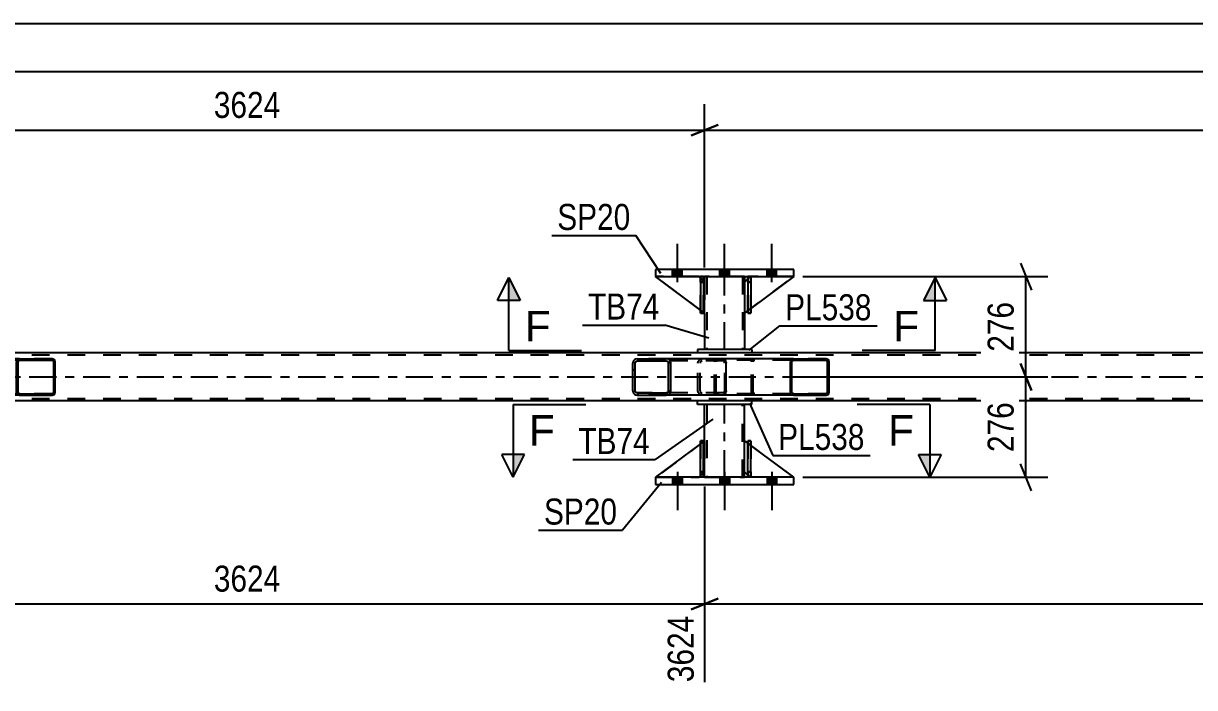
# Model space of a CAD drawing. Header units: millimetres. Extents: x 0 to 841, y 0 to 594.
# Drawn here: x 81.7 to 210.6, y 212.9 to 286 of the extents above; entities that cross this region are included whole.
import ezdxf

# ---------------------------------------------------------------- set-up
doc = ezdxf.new("R2010")
doc.units = ezdxf.units.MM
doc.linetypes.add('DXK_LINE_DOT2', pattern=[3.9198, 1.9599, -1.9599])
doc.linetypes.add('DXK_LINE_DOT3', pattern=[5.9187, 2.979, -0.9799, 0.9799, -0.9799])
doc.styles.add('Arial', font='ARIAL.TTF', dxfattribs={"height": 0.2})
doc.styles.add('Arial Narrow', font='ARIALN.TTF', dxfattribs={"height": 0.2})

# ---------------------------------------------------------------- blocks, each defined once
blk = doc.blocks.new('Bolt-814521973-2791 - 2731')
at = {"linetype": 'Continuous'}
for points in [[(154.19, 236.07), (153.15, 236.07), (153.15, 235.27), (154.19, 235.27)], [(154.19, 236.07), (153.15, 236.07), (153.15, 235.27), (154.19, 235.27)], [(154.19, 236.07), (153.15, 236.07), (153.15, 235.27), (154.19, 235.27)], [(159.39, 236.07), (158.35, 236.07), (158.35, 235.27), (159.39, 235.27)], [(159.39, 236.07), (158.35, 236.07), (158.35, 235.27), (159.39, 235.27)], [(164.59, 236.07), (163.55, 236.07), (163.55, 235.27), (164.59, 235.27)], [(164.59, 236.07), (163.55, 236.07), (163.55, 235.27), (164.59, 235.27)], [(164.59, 236.07), (163.55, 236.07), (163.55, 235.27), (164.59, 235.27)]]:
    blk.add_hatch(color=1, dxfattribs=at).paths.add_polyline_path(points)
at = {"color": 1, "linetype": 'Continuous'}
for p, q in [((153.15, 236.07), (153.15, 235.27)), ((153.15, 236.07), (153.15, 235.27)), ((153.15, 236.07), (153.15, 235.27)), ((153.67, 236.67), (153.67, 232.47)), ((153.67, 236.67), (153.67, 232.47)), ((153.67, 236.67), (153.67, 232.47)), ((154.19, 236.07), (154.19, 235.27)), ((154.19, 236.07), (154.19, 235.27)), ((154.19, 236.07), (154.19, 235.27)), ((158.35, 236.07), (158.35, 235.27)), ((158.35, 236.07), (158.35, 235.27)), ((158.87, 236.67), (158.87, 232.47)), ((158.87, 236.67), (158.87, 232.47)), ((159.39, 236.07), (159.39, 235.27)), ((159.39, 236.07), (159.39, 235.27)), ((163.55, 236.07), (163.55, 235.27)), ((163.55, 236.07), (163.55, 235.27)), ((163.55, 236.07), (163.55, 235.27)), ((164.07, 236.67), (164.07, 232.47)), ((164.07, 236.67), (164.07, 232.47)), ((164.07, 236.67), (164.07, 232.47)), ((164.59, 236.07), (164.59, 235.27)), ((164.59, 236.07), (164.59, 235.27)), ((164.59, 236.07), (164.59, 235.27))]:
    blk.add_line(p, q, dxfattribs=at)
blk = doc.blocks.new('Bolt-814521973-2792 - 2731')
at = {"linetype": 'Continuous'}
for points in [[(153.15, 258.15), (154.19, 258.15), (154.19, 258.95), (153.15, 258.95)], [(153.15, 258.15), (154.19, 258.15), (154.19, 258.95), (153.15, 258.95)], [(153.15, 258.15), (154.19, 258.15), (154.19, 258.95), (153.15, 258.95)], [(158.35, 258.15), (159.39, 258.15), (159.39, 258.95), (158.35, 258.95)], [(158.35, 258.15), (159.39, 258.15), (159.39, 258.95), (158.35, 258.95)], [(163.55, 258.15), (164.59, 258.15), (164.59, 258.95), (163.55, 258.95)], [(163.55, 258.15), (164.59, 258.15), (164.59, 258.95), (163.55, 258.95)], [(163.55, 258.15), (164.59, 258.15), (164.59, 258.95), (163.55, 258.95)]]:
    blk.add_hatch(color=1, dxfattribs=at).paths.add_polyline_path(points)
at = {"color": 1, "linetype": 'Continuous'}
for p, q in [((153.67, 257.55), (153.67, 261.75)), ((153.67, 257.55), (153.67, 261.75)), ((153.67, 257.55), (153.67, 261.75)), ((158.87, 257.55), (158.87, 261.75)), ((158.87, 257.55), (158.87, 261.75)), ((164.07, 257.55), (164.07, 261.75)), ((164.07, 257.55), (164.07, 261.75)), ((164.07, 257.55), (164.07, 261.75)), ((153.15, 258.15), (153.15, 258.95)), ((153.15, 258.15), (153.15, 258.95)), ((153.15, 258.15), (153.15, 258.95)), ((154.19, 258.15), (154.19, 258.95)), ((154.19, 258.15), (154.19, 258.95)), ((154.19, 258.15), (154.19, 258.95)), ((158.35, 258.15), (158.35, 258.95)), ((158.35, 258.15), (158.35, 258.95)), ((159.39, 258.15), (159.39, 258.95)), ((159.39, 258.15), (159.39, 258.95)), ((163.55, 258.15), (163.55, 258.95)), ((163.55, 258.15), (163.55, 258.95)), ((163.55, 258.15), (163.55, 258.95)), ((164.59, 258.15), (164.59, 258.95)), ((164.59, 258.15), (164.59, 258.95)), ((164.59, 258.15), (164.59, 258.95))]:
    blk.add_line(p, q, dxfattribs=at)
blk = doc.blocks.new('Part-814521973-2917 - 2731')
at = {"color": 2, "linetype": 'Continuous'}
for p, q in [((156.55, 258.15), (156.23, 258.15)), ((156.23, 258.15), (156.23, 254.15)), ((156.55, 258.15), (156.55, 258.15)), ((156.55, 258.15), (156.55, 254.15)), ((156.55, 254.15), (156.23, 254.15))]:
    blk.add_line(p, q, dxfattribs=at)
at = {"color": 7, "linetype": 'DXK_LINE_DOT2'}
for p, q in [((156.23, 257.55), (156.23, 258.15)), ((156.55, 257.55), (156.55, 258.15)), ((156.55, 258.15), (156.55, 258.15)), ((156.55, 257.55), (156.23, 257.55)), ((156.23, 257.55), (156.23, 254.15)), ((156.55, 254.15), (156.55, 257.55))]:
    blk.add_line(p, q, dxfattribs=at)
blk = doc.blocks.new('Part-814521973-2918 - 2731')
at = {"color": 7, "linetype": 'DXK_LINE_DOT2'}
for p, q in [((156.67, 254.15), (151.27, 258.15)), ((151.27, 258.15), (156.07, 258.15)), ((156.07, 258.15), (156.67, 257.55)), ((156.67, 257.55), (156.07, 258.15)), ((156.67, 257.55), (156.67, 254.15)), ((156.67, 257.55), (156.67, 257.55)), ((156.67, 257.55), (156.67, 254.15))]:
    blk.add_line(p, q, dxfattribs=at)
blk = doc.blocks.new('Part-814521973-2919 - 2731')
at = {"color": 2, "linetype": 'Continuous'}
for p, q in [((156.23, 254.48), (151.27, 258.15)), ((156.23, 258), (156.07, 258.15)), ((156.67, 257.55), (156.55, 257.68)), ((156.67, 257.55), (156.67, 257.55)), ((156.67, 254.15), (156.67, 257.55)), ((156.55, 254.24), (156.67, 254.15)), ((156.67, 254.15), (156.67, 254.15))]:
    blk.add_line(p, q, dxfattribs=at)
at = {"color": 7, "linetype": 'DXK_LINE_DOT2'}
for p, q in [((156.07, 258.15), (151.27, 258.15)), ((156.07, 258.15), (156.67, 257.55)), ((156.55, 257.68), (156.23, 258)), ((156.67, 257.55), (156.67, 254.15)), ((156.55, 254.24), (156.23, 254.48))]:
    blk.add_line(p, q, dxfattribs=at)
blk = doc.blocks.new('Part-814521973-2920 - 2731')
at = {"color": 7, "linetype": 'DXK_LINE_DOT2'}
for p, q in [((161.67, 258.15), (161.07, 257.55)), ((161.07, 254.15), (166.47, 258.15)), ((166.47, 258.15), (161.67, 258.15)), ((161.07, 257.55), (161.07, 254.15))]:
    blk.add_line(p, q, dxfattribs=at)
blk = doc.blocks.new('Part-814521973-2924 - 2731')
at = {"linetype": 'Continuous'}
h = blk.add_hatch(dxfattribs=at)
h.set_pattern_fill('', scale=0.7, style=0, pattern_type=0)
h.set_pattern_definition([(45, (170.3353, 248.9116), (-1.57154, 1.57154), [])])
h.paths.add_polyline_path([(170.36, 248.79), (170.34, 248.91), (170.26, 249.02), (170.15, 249.08), (170.02, 249.11), (166.45, 249.11), (166.31, 249.08), (166.2, 249.02), (166.13, 248.91), (166.1, 248.79), (166.1, 245.43), (166.13, 245.31), (166.2, 245.2), (166.31, 245.13), (166.45, 245.11), (170.02, 245.11), (170.15, 245.13), (170.26, 245.2), (170.34, 245.31), (170.36, 245.43)])
h.paths.add_polyline_path([(170.18, 245.37), (170.14, 245.32), (170.09, 245.28), (170.02, 245.27), (166.45, 245.27), (166.38, 245.28), (166.32, 245.32), (166.29, 245.37), (166.27, 245.43), (166.27, 248.79), (166.29, 248.85), (166.32, 248.9), (166.38, 248.94), (166.45, 248.95), (170.02, 248.95), (170.09, 248.94), (170.14, 248.9), (170.18, 248.85), (170.19, 248.79), (170.19, 245.43)])
at = {"color": 7, "linetype": 'DXK_LINE_DOT2'}
for p, q in [((157.76, 248.79), (157.78, 248.91)), ((157.76, 245.43), (157.76, 248.79)), ((157.94, 248.85), (157.93, 248.79)), ((157.93, 245.43), (157.93, 248.79)), ((157.98, 248.9), (157.94, 248.85)), ((157.97, 249.08), (158.1, 249.11)), ((158.03, 248.94), (157.98, 248.9)), ((158.1, 248.95), (158.03, 248.94)), ((158.75, 249.11), (158.1, 249.11)), ((170.02, 248.95), (158.1, 248.95)), ((161.67, 249.11), (161.8, 249.08)), ((161.74, 248.94), (161.67, 248.95)), ((161.79, 248.9), (161.74, 248.94)), ((161.83, 248.85), (161.79, 248.9)), ((161.84, 248.79), (161.83, 248.85)), ((161.84, 245.43), (161.84, 248.79)), ((161.99, 248.91), (162.01, 248.79)), ((162.01, 245.43), (162.01, 248.79)), ((170.02, 249.11), (166.45, 249.11)), ((157.78, 245.31), (157.76, 245.43)), ((157.93, 245.43), (157.94, 245.37)), ((157.94, 245.37), (157.98, 245.32)), ((158.1, 245.11), (157.97, 245.13)), ((157.98, 245.32), (158.03, 245.28)), ((158.03, 245.28), (158.1, 245.27)), ((170.02, 245.27), (158.1, 245.27)), ((158.75, 245.11), (158.1, 245.11)), ((161.67, 245.27), (161.74, 245.28)), ((161.8, 245.13), (161.67, 245.11)), ((161.74, 245.28), (161.79, 245.32)), ((161.79, 245.32), (161.83, 245.37)), ((161.83, 245.37), (161.84, 245.43)), ((162.01, 245.43), (161.99, 245.31)), ((166.45, 245.11), (170.02, 245.11))]:
    blk.add_line(p, q, dxfattribs=at)
at = {"color": 2, "linetype": 'Continuous'}
for p, q in [((166.45, 249.11), (158.75, 249.11)), ((166.13, 248.91), (166.1, 248.79)), ((166.1, 245.43), (166.1, 248.79)), ((166.27, 248.79), (166.29, 248.85)), ((166.27, 245.43), (166.27, 248.79)), ((166.29, 248.85), (166.32, 248.9)), ((166.45, 249.11), (166.31, 249.08)), ((166.32, 248.9), (166.38, 248.94)), ((166.38, 248.94), (166.45, 248.95)), ((166.45, 249.11), (170.02, 249.11)), ((166.45, 248.95), (170.02, 248.95)), ((170.15, 249.08), (170.02, 249.11)), ((170.02, 248.95), (170.09, 248.94)), ((170.09, 248.94), (170.14, 248.9)), ((170.14, 248.9), (170.18, 248.85)), ((170.18, 248.85), (170.19, 248.79)), ((170.19, 245.43), (170.19, 248.79)), ((170.36, 248.79), (170.34, 248.91)), ((170.36, 245.43), (170.36, 248.79)), ((166.45, 245.11), (158.75, 245.11)), ((166.1, 245.43), (166.13, 245.31)), ((166.29, 245.37), (166.27, 245.43)), ((166.32, 245.32), (166.29, 245.37)), ((166.31, 245.13), (166.45, 245.11)), ((166.38, 245.28), (166.32, 245.32)), ((166.45, 245.27), (166.38, 245.28)), ((166.45, 245.27), (170.02, 245.27)), ((166.45, 245.11), (170.02, 245.11)), ((170.09, 245.28), (170.02, 245.27)), ((170.02, 245.11), (170.15, 245.13)), ((170.14, 245.32), (170.09, 245.28)), ((170.18, 245.37), (170.14, 245.32)), ((170.19, 245.43), (170.18, 245.37)), ((170.34, 245.31), (170.36, 245.43))]:
    blk.add_line(p, q, dxfattribs=at)
at = {"color": 7, "linetype": 'DXK_LINE_DOT2'}
for centre, start, end in [((158.08, 248.78), 110.7583, 155.68), ((161.68, 248.78), 24.32, 69.2417), ((158.08, 245.44), 204.32, 249.2417), ((161.68, 245.44), 290.7583, 335.68)]:
    blk.add_arc(centre, 0.331, start, end, dxfattribs=at)
at = {"color": 2, "linetype": 'Continuous'}
for centre, start, end in [((166.43, 248.78), 110.7583, 155.68), ((170.03, 248.78), 24.32, 69.2417), ((166.43, 245.44), 204.32, 249.2417), ((170.03, 245.44), 290.7583, 335.68)]:
    blk.add_arc(centre, 0.331, start, end, dxfattribs=at)
blk = doc.blocks.new('Part-814521973-2860 - 2731')
at = {"color": 2, "linetype": 'Continuous'}
for p, q in [((155.87, 249.75), (64.62, 249.75)), ((326.14, 249.75), (161.87, 249.75)), ((155.87, 244.47), (64.62, 244.47)), ((326.14, 244.47), (161.87, 244.47))]:
    blk.add_line(p, q, dxfattribs=at)
at = {"color": 7, "linetype": 'DXK_LINE_DOT2'}
for p, q in [((723.54, 249.51), (64.62, 249.51)), ((161.87, 249.75), (155.87, 249.75)), ((723.54, 244.71), (64.62, 244.71)), ((161.87, 244.47), (155.87, 244.47))]:
    blk.add_line(p, q, dxfattribs=at)
at = {"color": 7, "linetype": 'DXK_LINE_DOT3'}
blk.add_line((64.62, 247.11), (723.54, 247.11), dxfattribs=at)
blk = doc.blocks.new('Part-814521973-2925 - 2731')
at = {"linetype": 'Continuous'}
h = blk.add_hatch(dxfattribs=at)
h.set_pattern_fill('', scale=0.7, style=0, pattern_type=0)
h.set_pattern_definition([(45, (85.2011, 248.9116), (-1.57154, 1.57154), [])])
h.paths.add_polyline_path([(85.23, 248.79), (85.2, 248.91), (85.13, 249.02), (85.02, 249.08), (84.89, 249.11), (81.31, 249.11), (81.18, 249.08), (81.07, 249.02), (81, 248.91), (80.97, 248.79), (80.97, 245.43), (81, 245.31), (81.07, 245.2), (81.18, 245.13), (81.31, 245.11), (84.89, 245.11), (85.02, 245.13), (85.13, 245.2), (85.2, 245.31), (85.23, 245.43)])
h.paths.add_polyline_path([(85.04, 245.37), (85.01, 245.32), (84.95, 245.28), (84.89, 245.27), (81.31, 245.27), (81.25, 245.28), (81.19, 245.32), (81.15, 245.37), (81.14, 245.43), (81.14, 248.79), (81.15, 248.85), (81.19, 248.9), (81.25, 248.94), (81.31, 248.95), (84.89, 248.95), (84.95, 248.94), (85.01, 248.9), (85.04, 248.85), (85.06, 248.79), (85.06, 245.43)])
at = {"color": 2, "linetype": 'Continuous'}
for p, q in [((72.62, 248.79), (72.65, 248.91)), ((72.62, 245.43), (72.62, 248.79)), ((72.83, 249.08), (72.96, 249.11)), ((81.31, 249.11), (72.96, 249.11)), ((81, 248.91), (80.97, 248.79)), ((80.97, 245.43), (80.97, 248.79)), ((81.14, 248.79), (81.15, 248.85)), ((81.14, 245.43), (81.14, 248.79)), ((81.15, 248.85), (81.19, 248.9)), ((81.31, 249.11), (81.18, 249.08)), ((81.19, 248.9), (81.25, 248.94)), ((81.25, 248.94), (81.31, 248.95)), ((81.31, 249.11), (84.89, 249.11)), ((81.31, 248.95), (84.89, 248.95)), ((85.02, 249.08), (84.89, 249.11)), ((84.89, 248.95), (84.95, 248.94)), ((84.95, 248.94), (85.01, 248.9)), ((85.01, 248.9), (85.04, 248.85)), ((85.04, 248.85), (85.06, 248.79)), ((85.06, 245.43), (85.06, 248.79)), ((85.23, 248.79), (85.2, 248.91)), ((85.23, 245.43), (85.23, 248.79)), ((72.65, 245.31), (72.62, 245.43)), ((72.96, 245.11), (72.83, 245.13)), ((81.31, 245.11), (72.96, 245.11)), ((80.97, 245.43), (81, 245.31)), ((81.15, 245.37), (81.14, 245.43)), ((81.19, 245.32), (81.15, 245.37)), ((81.18, 245.13), (81.31, 245.11)), ((81.25, 245.28), (81.19, 245.32)), ((81.31, 245.27), (81.25, 245.28)), ((81.31, 245.27), (84.89, 245.27)), ((81.31, 245.11), (84.89, 245.11)), ((84.95, 245.28), (84.89, 245.27)), ((84.89, 245.11), (85.02, 245.13)), ((85.01, 245.32), (84.95, 245.28)), ((85.04, 245.37), (85.01, 245.32)), ((85.06, 245.43), (85.04, 245.37)), ((85.2, 245.31), (85.23, 245.43))]:
    blk.add_line(p, q, dxfattribs=at)
at = {"color": 7, "linetype": 'DXK_LINE_DOT2'}
for p, q in [((72.8, 248.85), (72.79, 248.79)), ((72.79, 245.43), (72.79, 248.79)), ((72.84, 248.9), (72.8, 248.85)), ((72.9, 248.94), (72.84, 248.9)), ((72.96, 248.95), (72.9, 248.94)), ((84.89, 248.95), (72.96, 248.95)), ((76.54, 249.11), (76.67, 249.08)), ((76.6, 248.94), (76.54, 248.95)), ((76.66, 248.9), (76.6, 248.94)), ((76.69, 248.85), (76.66, 248.9)), ((76.71, 248.79), (76.69, 248.85)), ((76.71, 245.43), (76.71, 248.79)), ((76.85, 248.91), (76.88, 248.79)), ((76.88, 245.43), (76.88, 248.79)), ((84.89, 249.11), (81.31, 249.11)), ((72.79, 245.43), (72.8, 245.37)), ((72.8, 245.37), (72.84, 245.32)), ((72.84, 245.32), (72.9, 245.28)), ((72.9, 245.28), (72.96, 245.27)), ((84.89, 245.27), (72.96, 245.27)), ((76.54, 245.27), (76.6, 245.28)), ((76.67, 245.13), (76.54, 245.11)), ((76.6, 245.28), (76.66, 245.32)), ((76.66, 245.32), (76.69, 245.37)), ((76.69, 245.37), (76.71, 245.43)), ((76.88, 245.43), (76.85, 245.31)), ((84.89, 245.11), (81.31, 245.11))]:
    blk.add_line(p, q, dxfattribs=at)
at = {"color": 2, "linetype": 'Continuous'}
for centre, start, end in [((72.95, 248.78), 110.7583, 155.68), ((81.3, 248.78), 110.7583, 155.68), ((84.9, 248.78), 24.32, 69.2417), ((72.95, 245.44), 204.32, 249.2417), ((81.3, 245.44), 204.32, 249.2417), ((84.9, 245.44), 290.7583, 335.68)]:
    blk.add_arc(centre, 0.331, start, end, dxfattribs=at)
at = {"color": 7, "linetype": 'DXK_LINE_DOT2'}
for centre, start, end in [((76.55, 248.78), 24.32, 69.2417), ((76.55, 245.44), 290.7583, 335.68)]:
    blk.add_arc(centre, 0.331, start, end, dxfattribs=at)
blk = doc.blocks.new('Part-814521973-2926 - 2731')
at = {"linetype": 'Continuous'}
h = blk.add_hatch(dxfattribs=at)
h.set_pattern_fill('', scale=0.7, style=0, pattern_type=0)
h.set_pattern_definition([(45, (152.9115, 248.8128), (-1.57154, 1.57154), [])])
h.paths.add_polyline_path([(152.95, 248.63), (152.91, 248.81), (152.8, 248.97), (152.64, 249.07), (152.45, 249.11), (149.26, 249.11), (149.07, 249.07), (148.91, 248.97), (148.8, 248.81), (148.76, 248.63), (148.76, 245.59), (148.8, 245.41), (148.91, 245.25), (149.07, 245.15), (149.26, 245.11), (152.45, 245.11), (152.64, 245.15), (152.8, 245.25), (152.91, 245.41), (152.95, 245.59)])
h.paths.add_polyline_path([(152.68, 245.5), (152.62, 245.42), (152.54, 245.37), (152.45, 245.35), (149.26, 245.35), (149.17, 245.37), (149.09, 245.42), (149.03, 245.5), (149.01, 245.59), (149.01, 248.63), (149.03, 248.72), (149.09, 248.8), (149.17, 248.85), (149.26, 248.87), (152.45, 248.87), (152.54, 248.85), (152.62, 248.8), (152.68, 248.72), (152.7, 248.63), (152.7, 245.59)])
at = {"color": 2, "linetype": 'Continuous'}
for p, q in [((148.8, 248.81), (148.76, 248.63)), ((149.01, 248.63), (149.03, 248.72)), ((149.03, 248.72), (149.09, 248.8)), ((149.26, 249.11), (149.07, 249.07)), ((149.09, 248.8), (149.17, 248.85)), ((149.17, 248.85), (149.26, 248.87)), ((149.26, 249.11), (152.45, 249.11)), ((149.26, 248.87), (152.45, 248.87)), ((158.75, 249.11), (152.45, 249.11)), ((152.64, 249.07), (152.45, 249.11)), ((152.45, 248.87), (152.54, 248.85)), ((152.54, 248.85), (152.62, 248.8)), ((152.62, 248.8), (152.68, 248.72)), ((152.68, 248.72), (152.7, 248.63)), ((152.95, 248.63), (152.91, 248.81)), ((158.75, 249.11), (158.85, 249.07)), ((158.85, 249.07), (158.94, 248.97)), ((158.94, 248.97), (159, 248.81)), ((159, 248.81), (159.02, 248.63)), ((148.76, 245.59), (148.76, 248.63)), ((149.01, 245.59), (149.01, 248.63)), ((152.7, 245.59), (152.7, 248.63)), ((152.95, 245.59), (152.95, 248.63)), ((159.02, 245.59), (159.02, 248.63)), ((148.76, 245.59), (148.8, 245.41)), ((149.03, 245.5), (149.01, 245.59)), ((149.09, 245.42), (149.03, 245.5)), ((149.07, 245.15), (149.26, 245.11)), ((149.17, 245.37), (149.09, 245.42)), ((149.26, 245.35), (149.17, 245.37)), ((149.26, 245.35), (152.45, 245.35)), ((149.26, 245.11), (152.45, 245.11)), ((152.54, 245.37), (152.45, 245.35)), ((152.45, 245.11), (152.64, 245.15)), ((158.75, 245.11), (152.45, 245.11)), ((152.62, 245.42), (152.54, 245.37)), ((152.68, 245.5), (152.62, 245.42)), ((152.7, 245.59), (152.68, 245.5)), ((152.91, 245.41), (152.95, 245.59)), ((158.85, 245.15), (158.75, 245.11)), ((158.94, 245.25), (158.85, 245.15)), ((159, 245.41), (158.94, 245.25)), ((159.02, 245.59), (159, 245.41))]:
    blk.add_line(p, q, dxfattribs=at)
at = {"color": 7, "linetype": 'DXK_LINE_DOT2'}
for p, q in [((152.45, 249.11), (149.26, 249.11)), ((158.75, 248.87), (149.26, 248.87)), ((155.91, 248.63), (155.95, 248.81)), ((156.18, 248.72), (156.16, 248.63)), ((156.24, 248.8), (156.18, 248.72)), ((156.22, 249.07), (156.41, 249.11)), ((156.32, 248.85), (156.24, 248.8)), ((156.41, 248.87), (156.32, 248.85)), ((157.76, 248.87), (157.76, 249.11)), ((158.8, 248.85), (158.75, 248.87)), ((158.84, 248.8), (158.8, 248.85)), ((158.87, 248.72), (158.84, 248.8)), ((158.88, 248.63), (158.87, 248.72)), ((155.91, 245.59), (155.91, 248.63)), ((156.16, 245.59), (156.16, 248.63)), ((158.88, 245.59), (158.88, 248.63)), ((158.75, 245.35), (149.26, 245.35)), ((152.45, 245.11), (149.26, 245.11)), ((155.95, 245.41), (155.91, 245.59)), ((156.16, 245.59), (156.18, 245.5)), ((156.18, 245.5), (156.24, 245.42)), ((156.41, 245.11), (156.22, 245.15)), ((156.24, 245.42), (156.26, 245.41)), ((156.26, 245.41), (156.32, 245.37)), ((156.32, 245.37), (156.41, 245.35)), ((157.76, 245.11), (157.76, 245.35)), ((158.75, 245.35), (158.8, 245.37)), ((158.8, 245.37), (158.84, 245.42)), ((158.84, 245.42), (158.87, 245.5)), ((158.87, 245.5), (158.88, 245.59))]:
    blk.add_line(p, q, dxfattribs=at)
at = {"color": 2, "linetype": 'Continuous'}
for centre, start, end in [((149.25, 248.61), 111.1941, 156.1506), ((152.46, 248.61), 23.8494, 68.8059), ((149.25, 245.6), 203.8494, 248.8059), ((152.46, 245.6), 291.1941, 336.1506)]:
    blk.add_arc(centre, 0.492, start, end, dxfattribs=at)
at = {"color": 7, "linetype": 'DXK_LINE_DOT2'}
for centre, start, end in [((156.4, 248.61), 111.1941, 156.1506), ((156.4, 245.6), 203.8494, 248.8059)]:
    blk.add_arc(centre, 0.492, start, end, dxfattribs=at)
blk = doc.blocks.new('Part-814521973-2915 - 2731')
at = {"color": 7, "linetype": 'DXK_LINE_DOT2'}
for p, q in [((156.23, 257.55), (156.23, 258.15)), ((156.23, 258.15), (156.23, 258.15)), ((156.23, 258.15), (156.23, 254.15)), ((156.55, 258.15), (156.23, 258.15)), ((156.55, 257.55), (156.55, 258.15)), ((156.55, 254.15), (156.55, 258.15)), ((156.23, 254.15), (156.23, 257.55)), ((156.23, 257.55), (156.55, 257.55)), ((156.55, 257.55), (156.55, 254.15)), ((156.23, 254.15), (156.55, 254.15))]:
    blk.add_line(p, q, dxfattribs=at)
blk = doc.blocks.new('Part-814521973-2916 - 2731')
at = {"color": 2, "linetype": 'Continuous'}
for p, q in [((161.75, 258.15), (161.43, 258.15)), ((161.43, 258.15), (161.43, 254.15)), ((161.75, 258.15), (161.75, 258.15)), ((161.75, 258.15), (161.75, 254.15)), ((161.75, 254.15), (161.43, 254.15))]:
    blk.add_line(p, q, dxfattribs=at)
at = {"color": 7, "linetype": 'DXK_LINE_DOT2'}
for p, q in [((161.43, 257.55), (161.43, 258.15)), ((161.75, 257.55), (161.75, 258.15)), ((161.75, 258.15), (161.75, 258.15)), ((161.75, 257.55), (161.43, 257.55)), ((161.43, 257.55), (161.43, 254.15)), ((161.75, 254.15), (161.75, 257.55))]:
    blk.add_line(p, q, dxfattribs=at)
blk = doc.blocks.new('Part-814521973-2962 - 2731')
at = {"color": 2, "linetype": 'Continuous'}
for p, q in [((161.43, 257.9), (161.07, 257.55)), ((166.47, 258.15), (161.75, 254.65)), ((161.07, 257.55), (161.07, 254.15)), ((161.43, 254.41), (161.07, 254.15))]:
    blk.add_line(p, q, dxfattribs=at)
at = {"color": 7, "linetype": 'DXK_LINE_DOT2'}
for p, q in [((161.67, 258.15), (161.43, 257.9)), ((166.47, 258.15), (161.67, 258.15)), ((161.75, 254.65), (161.43, 254.41))]:
    blk.add_line(p, q, dxfattribs=at)
blk = doc.blocks.new('Part-814521973-2963 - 2731')
at = {"color": 7, "linetype": 'DXK_LINE_DOT2'}
for p, q in [((161.75, 240.07), (161.43, 240.07)), ((161.43, 236.67), (161.43, 240.07)), ((161.43, 236.07), (161.43, 240.07)), ((161.75, 240.07), (161.75, 236.67)), ((161.75, 236.07), (161.75, 240.07)), ((161.75, 236.67), (161.43, 236.67)), ((161.43, 236.07), (161.43, 236.67)), ((161.75, 236.07), (161.43, 236.07)), ((161.75, 236.67), (161.75, 236.07)), ((161.75, 236.07), (161.75, 236.07))]:
    blk.add_line(p, q, dxfattribs=at)
blk = doc.blocks.new('Part-814521973-2964 - 2731')
at = {"color": 7, "linetype": 'DXK_LINE_DOT2'}
for p, q in [((156.55, 240.07), (156.23, 240.07)), ((156.23, 236.67), (156.23, 240.07)), ((156.23, 236.07), (156.23, 240.07)), ((156.55, 240.07), (156.55, 236.67)), ((156.55, 236.07), (156.55, 240.07)), ((156.55, 236.67), (156.23, 236.67)), ((156.23, 236.07), (156.23, 236.67)), ((156.55, 236.07), (156.23, 236.07)), ((156.55, 236.67), (156.55, 236.07)), ((156.55, 236.07), (156.55, 236.07))]:
    blk.add_line(p, q, dxfattribs=at)
blk = doc.blocks.new('Part-814521973-2965 - 2731')
at = {"color": 2, "linetype": 'Continuous'}
for p, q in [((161.43, 236.07), (161.43, 240.07)), ((161.43, 240.07), (161.75, 240.07)), ((161.75, 236.07), (161.75, 240.07)), ((161.43, 236.07), (161.43, 236.07)), ((161.75, 236.07), (161.43, 236.07))]:
    blk.add_line(p, q, dxfattribs=at)
at = {"color": 7, "linetype": 'DXK_LINE_DOT2'}
for p, q in [((161.43, 240.07), (161.43, 236.67)), ((161.75, 236.67), (161.75, 240.07)), ((161.43, 236.67), (161.43, 236.07)), ((161.43, 236.67), (161.75, 236.67)), ((161.75, 236.07), (161.75, 236.67)), ((161.75, 236.07), (161.75, 236.07))]:
    blk.add_line(p, q, dxfattribs=at)
blk = doc.blocks.new('Part-814521973-2966 - 2731')
at = {"color": 2, "linetype": 'Continuous'}
for p, q in [((156.23, 236.07), (156.23, 240.07)), ((156.23, 240.07), (156.55, 240.07)), ((156.55, 236.07), (156.55, 240.07)), ((156.23, 236.07), (156.23, 236.07)), ((156.55, 236.07), (156.23, 236.07))]:
    blk.add_line(p, q, dxfattribs=at)
at = {"color": 7, "linetype": 'DXK_LINE_DOT2'}
for p, q in [((156.23, 240.07), (156.23, 236.67)), ((156.55, 236.67), (156.55, 240.07)), ((156.23, 236.67), (156.23, 236.07)), ((156.23, 236.67), (156.55, 236.67)), ((156.55, 236.07), (156.55, 236.67)), ((156.55, 236.07), (156.55, 236.07))]:
    blk.add_line(p, q, dxfattribs=at)
blk = doc.blocks.new('Part-814521973-2967 - 2731')
at = {"color": 7, "linetype": 'DXK_LINE_DOT2'}
for p, q in [((156.67, 240.07), (151.27, 236.07)), ((156.67, 236.67), (156.67, 240.07)), ((156.67, 240.07), (156.67, 236.67)), ((151.27, 236.07), (156.07, 236.07)), ((156.07, 236.07), (156.67, 236.67)), ((156.67, 236.67), (156.07, 236.07)), ((156.67, 236.67), (156.67, 236.67))]:
    blk.add_line(p, q, dxfattribs=at)
blk = doc.blocks.new('Part-814521973-2974 - 2731')
at = {"color": 2, "linetype": 'Continuous'}
for p, q in [((156.23, 239.74), (151.27, 236.07)), ((156.67, 240.07), (156.55, 239.98)), ((156.67, 236.67), (156.67, 240.07)), ((156.23, 236.22), (156.07, 236.07)), ((156.67, 236.67), (156.55, 236.54)), ((156.67, 236.67), (156.67, 236.67))]:
    blk.add_line(p, q, dxfattribs=at)
at = {"color": 7, "linetype": 'DXK_LINE_DOT2'}
for p, q in [((156.55, 239.98), (156.23, 239.74)), ((156.67, 236.67), (156.67, 240.07)), ((151.27, 236.07), (156.07, 236.07)), ((156.67, 236.67), (156.07, 236.07)), ((156.55, 236.54), (156.23, 236.22))]:
    blk.add_line(p, q, dxfattribs=at)
blk = doc.blocks.new('Part-814521973-2975 - 2731')
at = {"color": 7, "linetype": 'DXK_LINE_DOT2'}
for p, q in [((161.07, 236.67), (161.07, 240.07)), ((161.07, 240.07), (166.47, 236.07)), ((161.67, 236.07), (161.07, 236.67)), ((166.47, 236.07), (161.67, 236.07))]:
    blk.add_line(p, q, dxfattribs=at)
blk = doc.blocks.new('Part-814521973-2976 - 2731')
at = {"color": 2, "linetype": 'Continuous'}
for p, q in [((161.07, 236.67), (161.07, 240.07)), ((161.43, 239.81), (161.07, 240.07)), ((166.47, 236.07), (161.75, 239.57)), ((161.43, 236.32), (161.07, 236.67))]:
    blk.add_line(p, q, dxfattribs=at)
at = {"color": 7, "linetype": 'DXK_LINE_DOT2'}
for p, q in [((161.75, 239.57), (161.43, 239.81)), ((161.67, 236.07), (161.43, 236.32)), ((166.47, 236.07), (161.67, 236.07)), ((166.47, 236.07), (166.47, 236.07)), ((166.47, 236.07), (166.47, 236.07))]:
    blk.add_line(p, q, dxfattribs=at)
blk = doc.blocks.new('Part-814521973-2981 - 2731')
at = {"color": 2, "linetype": 'Continuous'}
for p, q in [((151.27, 236.07), (151.27, 235.27)), ((166.47, 236.07), (151.27, 236.07)), ((166.47, 235.27), (166.47, 236.07)), ((151.27, 235.27), (166.47, 235.27))]:
    blk.add_line(p, q, dxfattribs=at)
blk = doc.blocks.new('Part-814521973-2986 - 2731')
at = {"color": 2, "linetype": 'Continuous'}
for p, q in [((166.47, 258.95), (151.27, 258.95)), ((151.27, 258.95), (151.27, 258.15)), ((166.47, 258.15), (166.47, 258.95)), ((151.27, 258.15), (166.47, 258.15))]:
    blk.add_line(p, q, dxfattribs=at)
blk = doc.blocks.new('Part-814521973-3002 - 2731')
at = {"color": 2, "linetype": 'Continuous'}
for p, q in [((156.67, 240.07), (156.67, 244.07)), ((161.07, 240.07), (161.07, 244.07)), ((156.67, 236.07), (156.67, 236.67)), ((161.07, 236.07), (161.07, 236.67))]:
    blk.add_line(p, q, dxfattribs=at)
at = {"color": 7, "linetype": 'DXK_LINE_DOT2'}
for p, q in [((161.07, 244.07), (156.67, 244.07)), ((156.91, 244.07), (156.91, 236.07)), ((160.83, 236.07), (160.83, 244.07)), ((156.67, 236.67), (156.67, 240.07)), ((161.07, 236.67), (161.07, 240.07)), ((156.67, 236.07), (161.07, 236.07))]:
    blk.add_line(p, q, dxfattribs=at)
at = {"color": 7, "linetype": 'DXK_LINE_DOT3'}
blk.add_line((158.87, 236.07), (158.87, 244.07), dxfattribs=at)
blk = doc.blocks.new('Part-814521973-3007 - 2731')
at = {"color": 2, "linetype": 'Continuous'}
for p, q in [((161.87, 244.47), (155.87, 244.47)), ((155.87, 244.07), (155.87, 244.47)), ((161.87, 244.07), (155.87, 244.07)), ((161.87, 244.07), (161.87, 244.47))]:
    blk.add_line(p, q, dxfattribs=at)
blk = doc.blocks.new('Part-814521973-3012 - 2731')
at = {"color": 2, "linetype": 'Continuous'}
for p, q in [((161.87, 250.15), (155.87, 250.15)), ((155.87, 250.15), (155.87, 249.75)), ((161.87, 250.15), (161.87, 249.75)), ((161.87, 249.75), (155.87, 249.75))]:
    blk.add_line(p, q, dxfattribs=at)
blk = doc.blocks.new('Part-814521973-3017 - 2731')
at = {"color": 2, "linetype": 'Continuous'}
for p, q in [((156.67, 258.15), (156.67, 257.55)), ((161.07, 258.15), (161.07, 257.55)), ((156.67, 254.15), (156.67, 250.15)), ((161.07, 254.15), (161.07, 250.15))]:
    blk.add_line(p, q, dxfattribs=at)
at = {"color": 7, "linetype": 'DXK_LINE_DOT2'}
for p, q in [((161.07, 258.15), (156.67, 258.15)), ((156.91, 258.15), (156.91, 250.15)), ((160.83, 258.15), (160.83, 250.15)), ((156.67, 257.55), (156.67, 254.15)), ((161.07, 257.55), (161.07, 254.15)), ((161.07, 250.15), (156.67, 250.15))]:
    blk.add_line(p, q, dxfattribs=at)
at = {"color": 7, "linetype": 'DXK_LINE_DOT3'}
blk.add_line((158.87, 250.15), (158.87, 258.15), dxfattribs=at)
blk = doc.blocks.new('Part-814521973-3020 - 2731')
at = {"color": 7, "linetype": 'DXK_LINE_DOT2'}
for p, q in [((161.43, 257.55), (161.43, 258.15)), ((161.43, 258.15), (161.43, 258.15)), ((161.43, 258.15), (161.43, 254.15)), ((161.75, 258.15), (161.43, 258.15)), ((161.75, 257.55), (161.75, 258.15)), ((161.75, 254.15), (161.75, 258.15)), ((161.43, 254.15), (161.43, 257.55)), ((161.43, 257.55), (161.75, 257.55)), ((161.75, 257.55), (161.75, 254.15)), ((161.43, 254.15), (161.75, 254.15))]:
    blk.add_line(p, q, dxfattribs=at)
blk = doc.blocks.new('StraightDimension-814521973-3034 - 2731')
at = {"color": 7, "linetype": 'Continuous'}
for p, q in [((191.41, 248.61), (192.61, 245.61)), ((167.27, 247.11), (194.41, 247.11)), ((192.01, 236.07), (192.01, 247.11)), ((192.61, 234.57), (191.41, 237.57)), ((167.47, 236.07), (194.41, 236.07))]:
    blk.add_line(p, q, dxfattribs=at)
at = {"color": 0}
blk.add_wipeout([(191.26, 244.93), (187.06, 244.93), (187.06, 238.25), (191.26, 238.25)], dxfattribs=at)
at = {"color": 3, "style": 'Arial Narrow'}
blk.add_text('276', height=2.863, rotation=90.0002, dxfattribs=at).set_placement((190.66, 238.85))
blk = doc.blocks.new('StraightDimension-814521973-3062 - 2731')
at = {"color": 7, "linetype": 'Continuous'}
for p, q in [((191.41, 259.65), (192.61, 256.65)), ((167.47, 258.15), (194.41, 258.15)), ((192.01, 247.11), (192.01, 258.15)), ((192.61, 245.61), (191.41, 248.61)), ((167.27, 247.11), (194.41, 247.11))]:
    blk.add_line(p, q, dxfattribs=at)
at = {"color": 0}
blk.add_wipeout([(191.26, 255.97), (187.06, 255.97), (187.06, 249.29), (191.26, 249.29)], dxfattribs=at)
at = {"color": 3, "style": 'Arial Narrow'}
blk.add_text('276', height=2.863, rotation=90.0002, dxfattribs=at).set_placement((190.66, 249.89))
blk = doc.blocks.new('StraightDimension-814521973-3143 - 2731')
at = {"color": 7, "linetype": 'Continuous'}
for p, q in [((56, 243.47), (56, 219.01)), ((156.67, 235.07), (156.67, 213.53)), ((57.5, 222.74), (54.5, 221.54)), ((56, 222.14), (156.67, 222.14)), ((155.17, 221.54), (158.17, 222.74))]:
    blk.add_line(p, q, dxfattribs=at)
at = {"color": 0}
blk.add_wipeout([(110.59, 222.89), (110.59, 227.09), (102.08, 227.09), (102.08, 222.89)], dxfattribs=at)
at = {"color": 3, "style": 'Arial Narrow'}
blk.add_text('3624', height=2.863, dxfattribs=at).set_placement((102.68, 223.49))
at = {"color": 0, "linetype": 'Continuous'}
for points in [[(55.4, 221.44), (51.2, 221.44), (51.2, 218.41), (55.4, 218.41)], [(156.07, 221.44), (151.87, 221.44), (151.87, 212.93), (156.07, 212.93)]]:
    blk.add_wipeout(points, dxfattribs=at)
at = {"color": 3, "linetype": 'Continuous', "style": 'Arial Narrow'}
for s, height, p in [('0', 2.86, (54.8, 219.01)), ('3624', 2.863, (155.47, 213.53))]:
    blk.add_text(s, height=height, rotation=90.0002, dxfattribs=at).set_placement(p)
blk = doc.blocks.new('StraightDimension-814521973-3159 - 2731')
at = {"color": 7, "linetype": 'Continuous'}
for p, q in [((156.67, 235.07), (156.67, 213.53)), ((158.17, 222.74), (155.17, 221.54)), ((156.67, 222.14), (326.94, 222.14))]:
    blk.add_line(p, q, dxfattribs=at)
blk = doc.blocks.new('StraightDimension-814521973-3166 - 2731')
at = {"color": 7, "linetype": 'Continuous'}
blk.add_line((55.36, 286.02), (732.8, 286.02), dxfattribs=at)
blk = doc.blocks.new('StraightDimension-814521973-3177 - 2731')
at = {"color": 7, "linetype": 'Continuous'}
for p, q in [((156.67, 259.15), (156.67, 277.12)), ((158.17, 274.87), (155.17, 273.67)), ((156.67, 274.27), (326.94, 274.27))]:
    blk.add_line(p, q, dxfattribs=at)
blk = doc.blocks.new('StraightDimension-814521973-3194 - 2731')
at = {"color": 7, "linetype": 'Continuous'}
for p, q in [((56, 250.75), (56, 277.12)), ((156.67, 259.15), (156.67, 277.12)), ((57.5, 274.87), (54.5, 273.67)), ((155.17, 273.67), (158.17, 274.87)), ((56, 274.27), (156.67, 274.27))]:
    blk.add_line(p, q, dxfattribs=at)
at = {"color": 0}
blk.add_wipeout([(110.59, 275.02), (110.59, 279.22), (102.08, 279.22), (102.08, 275.02)], dxfattribs=at)
at = {"color": 3, "style": 'Arial Narrow'}
blk.add_text('3624', height=2.863, dxfattribs=at).set_placement((102.68, 275.62))
blk = doc.blocks.new('StraightDimension-814521973-7575 - 2731')
at = {"color": 7, "linetype": 'Continuous'}
blk.add_line((56, 280.71), (732.16, 280.71), dxfattribs=at)
blk = doc.blocks.new('SectionMark-814521973-3220 - 2731')
at = {"linetype": 'Continuous'}
for points in [[(135.59, 238.57), (136.84, 238.57), (135.59, 236.07)], [(180.19, 238.57), (181.44, 238.57), (181.44, 236.07)]]:
    blk.add_hatch(color=6, dxfattribs=at).paths.add_polyline_path(points)
at = {"color": 6, "linetype": 'Continuous'}
for p, q in [((135.59, 244.07), (143.59, 244.07)), ((135.59, 244.07), (135.59, 236.07)), ((181.44, 244.07), (173.44, 244.07)), ((181.44, 244.07), (181.44, 236.07)), ((135.59, 236.07), (134.34, 238.57)), ((136.84, 238.57), (134.34, 238.57)), ((135.59, 236.07), (136.84, 238.57)), ((180.19, 238.57), (182.69, 238.57)), ((181.44, 236.07), (180.19, 238.57)), ((182.69, 238.57), (181.44, 236.07))]:
    blk.add_line(p, q, dxfattribs=at)
at = {"color": 0, "linetype": 'Continuous'}
for points in [[(140.19, 239.57), (140.19, 243.07), (137.34, 243.07), (137.34, 239.57)], [(179.69, 239.57), (179.69, 243.07), (176.84, 243.07), (176.84, 239.57)]]:
    blk.add_wipeout(points, dxfattribs=at)
at = {"color": 3, "linetype": 'Continuous', "style": 'Arial'}
for p in [(137.34, 239.57), (176.84, 239.57)]:
    blk.add_text('F', height=3.34, dxfattribs=at).set_placement(p)
blk = doc.blocks.new('Mark-814521973-2977 - 2731')
at = {"color": 0}
blk.add_wipeout([(147.04, 230.87), (147.04, 233.87), (139, 233.87), (139, 230.87)], dxfattribs=at)
blk.add_wipeout([(147.04, 230.87), (147.04, 233.87), (139, 233.87), (139, 230.87)], dxfattribs=at)
at = {"color": 30, "linetype": 'Continuous'}
for p in [(151.91, 235.51), (138.4, 230.27)]:
    blk.add_line(p, (147.64, 230.27), dxfattribs=at)
at = {"color": 3, "style": 'Arial Narrow'}
blk.add_text('SP20', height=2.863, dxfattribs=at).set_placement((139, 230.87))
blk = doc.blocks.new('Mark-814521973-2982 - 2731')
at = {"color": 0}
blk.add_wipeout([(148.5, 263.29), (148.5, 266.29), (140.46, 266.29), (140.46, 263.29)], dxfattribs=at)
blk.add_wipeout([(148.5, 263.29), (148.5, 266.29), (140.46, 266.29), (140.46, 263.29)], dxfattribs=at)
at = {"color": 30, "linetype": 'Continuous'}
for p in [(139.86, 262.69), (151.85, 258.48)]:
    blk.add_line(p, (149.1, 262.69), dxfattribs=at)
at = {"color": 3, "style": 'Arial Narrow'}
blk.add_text('SP20', height=2.863, dxfattribs=at).set_placement((140.46, 263.29))
blk = doc.blocks.new('Mark-814521973-2998 - 2731')
at = {"color": 0}
blk.add_wipeout([(150.64, 238.63), (150.64, 241.63), (142.78, 241.63), (142.78, 238.63)], dxfattribs=at)
blk.add_wipeout([(150.64, 238.63), (150.64, 241.63), (142.78, 241.63), (142.78, 238.63)], dxfattribs=at)
at = {"color": 30, "linetype": 'Continuous'}
for p in [(157.56, 242.46), (142.18, 238.03)]:
    blk.add_line(p, (151.24, 238.03), dxfattribs=at)
at = {"color": 3, "style": 'Arial Narrow'}
blk.add_text('TB74', height=2.863, dxfattribs=at).set_placement((142.78, 238.63))
blk = doc.blocks.new('Mark-814521973-3003 - 2731')
at = {"color": 0}
blk.add_wipeout([(174.26, 239.08), (174.26, 242.08), (164.76, 242.08), (164.76, 239.08)], dxfattribs=at)
blk.add_wipeout([(174.26, 239.08), (174.26, 242.08), (164.76, 242.08), (164.76, 239.08)], dxfattribs=at)
at = {"color": 30, "linetype": 'Continuous'}
for p, q in [((161.6, 244.23), (164.16, 238.48)), ((164.16, 238.48), (174.86, 238.48))]:
    blk.add_line(p, q, dxfattribs=at)
at = {"color": 3, "style": 'Arial Narrow'}
blk.add_text('PL538', height=2.863, dxfattribs=at).set_placement((164.76, 239.08))
blk = doc.blocks.new('Mark-814521973-3008 - 2731')
at = {"color": 0}
blk.add_wipeout([(175.03, 253.35), (175.03, 256.35), (165.53, 256.35), (165.53, 253.35)], dxfattribs=at)
blk.add_wipeout([(175.03, 253.35), (175.03, 256.35), (165.53, 256.35), (165.53, 253.35)], dxfattribs=at)
at = {"color": 30, "linetype": 'Continuous'}
for p, q in [((161.56, 250.06), (164.93, 252.75)), ((164.93, 252.75), (175.63, 252.75))]:
    blk.add_line(p, q, dxfattribs=at)
at = {"color": 3, "style": 'Arial Narrow'}
blk.add_text('PL538', height=2.863, dxfattribs=at).set_placement((165.53, 253.35))
blk = doc.blocks.new('Mark-814521973-3013 - 2731')
at = {"color": 0}
blk.add_wipeout([(151.69, 253.43), (151.69, 256.43), (143.84, 256.43), (143.84, 253.43)], dxfattribs=at)
blk.add_wipeout([(151.69, 253.43), (151.69, 256.43), (143.84, 256.43), (143.84, 253.43)], dxfattribs=at)
at = {"color": 30, "linetype": 'Continuous'}
for p in [(143.24, 252.83), (157.13, 251.39)]:
    blk.add_line(p, (152.29, 252.83), dxfattribs=at)
at = {"color": 3, "style": 'Arial Narrow'}
blk.add_text('TB74', height=2.863, dxfattribs=at).set_placement((143.84, 253.43))
blk = doc.blocks.new('SectionMark-814521973-3222 - 2731')
at = {"linetype": 'Continuous'}
for points in [[(136.38, 255.54), (135.13, 255.54), (135.13, 258.04)], [(182.01, 255.54), (180.76, 255.54), (182.01, 258.04)]]:
    blk.add_hatch(color=6, dxfattribs=at).paths.add_polyline_path(points)
at = {"color": 6, "linetype": 'Continuous'}
for p, q in [((133.88, 255.54), (135.13, 258.04)), ((135.13, 250.04), (135.13, 258.04)), ((135.13, 258.04), (136.38, 255.54)), ((182.01, 258.04), (180.76, 255.54)), ((182.01, 250.04), (182.01, 258.04)), ((182.01, 258.04), (183.26, 255.54)), ((136.38, 255.54), (133.88, 255.54)), ((180.76, 255.54), (183.26, 255.54)), ((135.13, 250.04), (143.13, 250.04)), ((182.01, 250.04), (174.01, 250.04))]:
    blk.add_line(p, q, dxfattribs=at)
at = {"color": 0, "linetype": 'Continuous'}
for points in [[(139.73, 251.04), (139.73, 254.54), (136.88, 254.54), (136.88, 251.04)], [(180.26, 251.04), (180.26, 254.54), (177.41, 254.54), (177.41, 251.04)]]:
    blk.add_wipeout(points, dxfattribs=at)
at = {"color": 3, "linetype": 'Continuous', "style": 'Arial'}
for p in [(136.88, 251.04), (177.41, 251.04)]:
    blk.add_text('F', height=3.34, dxfattribs=at).set_placement(p)

msp = doc.modelspace()

# ---------------------------------------------------------------- block references
for name in ['Bolt-814521973-2792 - 2731', 'Part-814521973-2986 - 2731', 'Part-814521973-2918 - 2731', 'Part-814521973-2919 - 2731', 'Part-814521973-2917 - 2731', 'Part-814521973-2915 - 2731', 'Part-814521973-3017 - 2731', 'Part-814521973-2920 - 2731', 'Part-814521973-2962 - 2731', 'Part-814521973-2916 - 2731', 'Part-814521973-3020 - 2731', 'Part-814521973-3012 - 2731', 'Part-814521973-2860 - 2731', 'Part-814521973-2925 - 2731', 'Part-814521973-2926 - 2731', 'Part-814521973-2924 - 2731', 'Part-814521973-3007 - 2731', 'Part-814521973-3002 - 2731', 'Part-814521973-2967 - 2731', 'Part-814521973-2974 - 2731', 'Part-814521973-2964 - 2731', 'Part-814521973-2966 - 2731', 'Part-814521973-2975 - 2731', 'Part-814521973-2976 - 2731', 'Part-814521973-2963 - 2731', 'Part-814521973-2965 - 2731', 'Part-814521973-2981 - 2731', 'Bolt-814521973-2791 - 2731']:
    msp.add_blockref(name, (0, 0))

# ---------------------------------------------------------------- next in the draw order: block references
for name in ['StraightDimension-814521973-3034 - 2731', 'StraightDimension-814521973-3143 - 2731']:
    msp.add_blockref(name, (0, 0))

# ---------------------------------------------------------------- next in the draw order: block references
for name in ['StraightDimension-814521973-3062 - 2731', 'SectionMark-814521973-3220 - 2731', 'StraightDimension-814521973-3159 - 2731']:
    msp.add_blockref(name, (0, 0))

# ---------------------------------------------------------------- next in the draw order: block references
for name in ['StraightDimension-814521973-3166 - 2731', 'Mark-814521973-3003 - 2731', 'Mark-814521973-2998 - 2731', 'Mark-814521973-2977 - 2731']:
    msp.add_blockref(name, (0, 0))

# ---------------------------------------------------------------- next in the draw order: block references
msp.add_blockref('StraightDimension-814521973-3177 - 2731', (0, 0))

# ---------------------------------------------------------------- next in the draw order: block references
msp.add_blockref('StraightDimension-814521973-3194 - 2731', (0, 0))

# ---------------------------------------------------------------- next in the draw order: block references
msp.add_blockref('StraightDimension-814521973-7575 - 2731', (0, 0))

# ---------------------------------------------------------------- next in the draw order: block references
for name in ['Mark-814521973-2982 - 2731', 'Mark-814521973-3013 - 2731', 'Mark-814521973-3008 - 2731']:
    msp.add_blockref(name, (0, 0))

# ---------------------------------------------------------------- next in the draw order: block references
msp.add_blockref('SectionMark-814521973-3222 - 2731', (0, 0))

doc.saveas('drawing.dxf')
